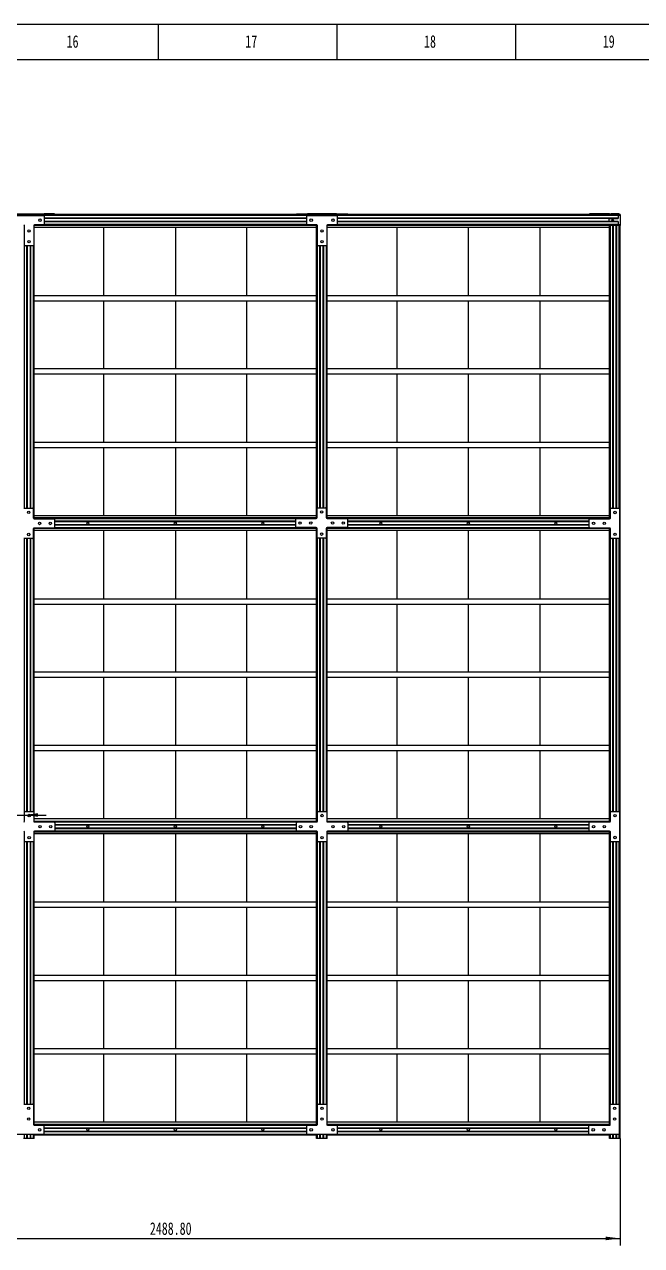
# Model space of a CAD drawing. Header units: millimetres. Extents: x 0 to 1189, y 0 to 841.
# Drawn here: x 764.6 to 937.3, y 499.4 to 841 of the extents above; entities that cross this region are included whole.
import ezdxf

# ---------------------------------------------------------------- set-up
doc = ezdxf.new("R2010")
doc.units = ezdxf.units.MM
doc.layers.add('10', color=7, linetype='Continuous')
doc.layers.add('5', color=7, linetype='Continuous')
doc.styles.add('SLDTEXTSTYLE5', font='TXT', dxfattribs={"width": 0.7})
doc.dimstyles.new('SLDDIMSTYLE1', dxfattribs={"dimtxt": 3.5, "dimasz": 4.08, "dimexe": 0, "dimexo": 0.0625, "dimgap": 0.875, "dimtad": 2, "dimlfac": 10, "dimrnd": 1e-09, "dimzin": 4, "dimdsep": 46, "dimtxsty": 'SLDTEXTSTYLE5', "dimsah": 1, "dimcen": 0.09, "dimadec": 0, "dimazin": 1, "dimtfac": 1, "dimtofl": 0, "dimtmove": 0, "dimatfit": 3, "dimfxl": 0, "dimfrac": 2, "dimtolj": 1, "dimtzin": 12, "dimarcsym": 0})
doc.dimstyles.new('SLDDIMSTYLE3', dxfattribs={"dimtxt": 3.5, "dimasz": 4.08, "dimexe": 0, "dimexo": 0.0625, "dimgap": 0.875, "dimtad": 2, "dimlfac": 10, "dimrnd": 1e-09, "dimzin": 12, "dimdsep": 46, "dimtxsty": 'SLDTEXTSTYLE5', "dimsah": 1, "dimcen": 0.09, "dimadec": 0, "dimazin": 3, "dimtfac": 1, "dimtmove": 0, "dimatfit": 0, "dimfxl": 0, "dimfrac": 2, "dimtolj": 1, "dimtzin": 12, "dimarcsym": 0})

# ---------------------------------------------------------------- blocks, each defined once
blk = doc.blocks.new('_D_16')
at = {"layer": '10'}
for p, q in [((682.42, 529.38), (682.42, 499.38)), ((931.3, 529.38), (931.3, 499.38)), ((682.42, 501.38), (931.3, 501.38))]:
    blk.add_line(p, q, dxfattribs=at)
for points in [[(682.42, 501.38), (686.5, 500.87), (686.5, 501.89)], [(931.3, 501.38), (927.22, 501.89), (927.22, 500.87)]]:
    blk.add_solid(points, dxfattribs=at)
at = {"layer": '10', "insert": (799.72, 505.89), "char_height": 3.5, "attachment_point": 1, "style": 'SLDTEXTSTYLE5'}
blk.add_mtext('2488.80', dxfattribs=at)
blk = doc.blocks.new('_D_24')
at = {"layer": '10'}
for p, q in [((749.38, 616.64), (749.38, 621.83)), ((749.38, 619.83), (743.03, 619.83)), ((749.38, 619.83), (764.38, 619.83)), ((764.38, 619.83), (770.73, 619.83))]:
    blk.add_line(p, q, dxfattribs=at)
for points in [[(749.38, 619.83), (745.3, 620.34), (745.3, 619.33)], [(764.38, 619.83), (768.46, 619.33), (768.46, 620.34)]]:
    blk.add_solid(points, dxfattribs=at)
at = {"layer": '10', "insert": (752.87, 624.35), "char_height": 3.5, "attachment_point": 1, "style": 'SLDTEXTSTYLE5'}
blk.add_mtext('150', dxfattribs=at)

msp = doc.modelspace()

# ---------------------------------------------------------------- linework, layer by layer
at = {"color": 7, "linetype": 'Continuous', "lineweight": 25}
for p, q in [((761.876, 788.0306), (769.976, 788.0306)), ((761.876, 787.7806), (769.976, 787.7806)), ((761.876, 787.5306), (769.976, 787.5306)), ((769.976, 787.7806), (769.976, 788.0306)), ((769.976, 788.0306), (770.176, 788.0306)), ((770.1492, 787.7806), (769.976, 787.7806)), ((843.6628, 787.7806), (770.1492, 787.7806)), ((770.176, 788.0306), (770.176, 787.7806)), ((772.936, 788.0306), (770.176, 788.0306)), ((770.176, 787.3306), (770.176, 785.1306)), ((843.636, 786.8006), (770.176, 786.8006)), ((843.636, 786.6906), (770.176, 786.6906)), ((843.636, 785.8706), (770.176, 785.8706)), ((843.636, 785.7606), (770.176, 785.7606)), ((772.936, 787.7806), (772.936, 788.0306)), ((772.936, 788.0306), (773.136, 788.0306)), ((773.136, 788.0306), (773.136, 787.7806)), ((840.696, 787.7806), (840.696, 788.0306)), ((840.696, 788.0306), (840.896, 788.0306)), ((840.896, 788.0306), (840.896, 787.7806)), ((840.896, 788.0306), (843.636, 788.0306)), ((843.636, 787.7806), (843.636, 788.0306)), ((843.636, 788.0306), (843.836, 788.0306)), ((843.636, 785.1306), (843.636, 787.3306)), ((843.836, 787.7806), (843.6628, 787.7806)), ((843.836, 788.0306), (843.836, 787.7806)), ((851.936, 788.0306), (843.836, 788.0306)), ((851.936, 787.7806), (843.836, 787.7806)), ((843.836, 787.5306), (851.936, 787.5306)), ((851.936, 787.7806), (851.936, 788.0306)), ((851.936, 788.0306), (852.136, 788.0306)), ((852.1092, 787.7806), (851.936, 787.7806)), ((930.716, 787.7806), (852.1092, 787.7806)), ((852.136, 788.0306), (852.136, 787.7806)), ((852.136, 788.0306), (854.896, 788.0306)), ((852.136, 787.3306), (852.136, 785.1306)), ((930.716, 786.8006), (852.136, 786.8006)), ((930.716, 786.6906), (852.136, 786.6906)), ((930.716, 785.8706), (852.136, 785.8706)), ((930.716, 785.7606), (852.136, 785.7606)), ((854.896, 787.7806), (854.896, 788.0306)), ((854.896, 788.0306), (855.096, 788.0306)), ((855.096, 788.0306), (855.096, 787.7806)), ((922.646, 787.7806), (922.646, 788.0306)), ((922.646, 788.0306), (922.846, 788.0306)), ((922.846, 788.0306), (922.846, 787.7806)), ((928.346, 788.0306), (922.846, 788.0306)), ((928.196, 786.6806), (928.196, 786.6906)), ((928.196, 785.8806), (928.196, 786.6806)), ((928.196, 786.6806), (930.716, 786.6806)), ((928.196, 785.8806), (930.716, 785.8806)), ((928.196, 785.8706), (928.196, 785.8806)), ((928.346, 787.7806), (928.346, 788.0306)), ((928.346, 788.0306), (928.546, 788.0306)), ((928.546, 787.7806), (928.546, 788.0306)), ((928.546, 788.0306), (928.746, 788.0306)), ((928.746, 788.0306), (928.746, 787.7806)), ((930.946, 788.0306), (928.746, 788.0306)), ((930.716, 787.7806), (931.296, 787.7806)), ((930.716, 787.5306), (930.716, 787.7806)), ((930.716, 787.5306), (930.716, 786.6806)), ((931.296, 787.5306), (930.716, 787.5306)), ((930.716, 787.5306), (930.716, 786.8206)), ((930.716, 785.8806), (930.716, 785.0306)), ((930.716, 785.7406), (930.716, 785.0306)), ((930.946, 787.7806), (930.946, 788.0306)), ((930.946, 788.0306), (931.146, 788.0306)), ((931.146, 788.0306), (931.146, 787.7806)), ((931.296, 787.7806), (931.296, 787.5306)), ((931.296, 787.5306), (931.296, 785.0306)), ((764.626, 779.2306), (764.626, 784.7306)), ((767.226, 784.7306), (767.226, 779.2306)), ((767.376, 784.7806), (767.2324, 784.7806)), ((767.376, 702.9606), (767.376, 784.7806)), ((846.336, 784.7806), (767.376, 784.7806)), ((846.336, 784.2006), (767.376, 784.2006)), ((769.976, 784.9306), (767.426, 784.9306)), ((786.856, 765.1606), (786.856, 784.2006)), ((806.856, 784.2006), (806.856, 765.1606)), ((826.856, 765.1606), (826.856, 784.2006)), ((846.386, 784.9306), (843.836, 784.9306)), ((846.336, 702.9606), (846.336, 784.7806)), ((846.5797, 784.7806), (846.336, 784.7806)), ((846.586, 779.2306), (846.586, 784.7306)), ((849.186, 784.7306), (849.186, 779.2306)), ((849.336, 784.7806), (849.1924, 784.7806)), ((849.336, 702.9606), (849.336, 784.7806)), ((928.296, 784.7806), (849.336, 784.7806)), ((928.296, 784.2006), (849.336, 784.2006)), ((851.936, 784.9306), (849.386, 784.9306)), ((868.816, 784.2006), (868.816, 765.1606)), ((888.816, 765.1606), (888.816, 784.2006)), ((908.816, 784.2006), (908.816, 765.1606)), ((928.296, 702.9606), (928.296, 784.7806)), ((928.546, 784.7806), (928.296, 784.7806)), ((929.256, 784.7806), (928.546, 784.7806)), ((929.276, 784.7806), (929.256, 784.7806)), ((929.276, 705.6606), (929.276, 784.7806)), ((929.296, 784.7806), (929.276, 784.7806)), ((929.366, 784.7806), (929.296, 784.7806)), ((929.386, 784.7806), (929.366, 784.7806)), ((929.386, 705.6606), (929.386, 784.7806)), ((930.206, 784.7806), (929.386, 784.7806)), ((930.206, 705.6606), (930.206, 784.7806)), ((930.226, 784.7806), (930.206, 784.7806)), ((930.296, 784.7806), (930.226, 784.7806)), ((930.316, 784.7806), (930.296, 784.7806)), ((930.316, 705.6606), (930.316, 784.7806)), ((930.336, 784.7806), (930.316, 784.7806)), ((931.046, 784.7806), (930.336, 784.7806)), ((930.716, 785.0306), (931.296, 785.0306)), ((930.716, 784.7806), (930.716, 785.0306)), ((931.296, 784.7806), (931.046, 784.7806)), ((931.296, 785.0306), (931.296, 784.7806)), ((931.296, 529.3806), (931.296, 784.7806)), ((767.026, 779.0306), (764.826, 779.0306)), ((765.356, 705.6506), (765.356, 779.0306)), ((765.466, 705.6506), (765.466, 779.0306)), ((766.286, 705.6506), (766.286, 779.0306)), ((766.396, 705.6506), (766.396, 779.0306)), ((848.986, 779.0306), (846.786, 779.0306)), ((847.316, 705.7706), (847.316, 779.0306)), ((847.426, 705.7706), (847.426, 779.0306)), ((848.246, 705.7706), (848.246, 779.0306)), ((848.356, 705.7706), (848.356, 779.0306)), ((767.376, 765.1606), (846.336, 765.1606)), ((767.376, 763.6606), (846.336, 763.6606)), ((786.856, 744.6206), (786.856, 763.6606)), ((806.856, 763.6606), (806.856, 744.6206)), ((826.856, 744.6206), (826.856, 763.6606)), ((849.336, 765.1606), (928.296, 765.1606)), ((849.336, 763.6606), (928.296, 763.6606)), ((868.816, 763.6606), (868.816, 744.6206)), ((888.816, 744.6206), (888.816, 763.6606)), ((908.816, 763.6606), (908.816, 744.6206)), ((846.336, 744.6206), (767.376, 744.6206)), ((846.336, 743.1206), (767.376, 743.1206)), ((786.856, 724.0806), (786.856, 743.1206)), ((806.856, 743.1206), (806.856, 724.0806)), ((826.856, 724.0806), (826.856, 743.1206)), ((928.296, 744.6206), (849.336, 744.6206)), ((928.296, 743.1206), (849.336, 743.1206)), ((868.816, 743.1206), (868.816, 724.0806)), ((888.816, 724.0806), (888.816, 743.1206)), ((908.816, 743.1206), (908.816, 724.0806)), ((846.336, 724.0806), (767.376, 724.0806)), ((846.336, 722.5806), (767.376, 722.5806)), ((786.856, 703.5406), (786.856, 722.5806)), ((806.856, 722.5806), (806.856, 703.5406)), ((826.856, 703.5406), (826.856, 722.5806)), ((928.296, 724.0806), (849.336, 724.0806)), ((928.296, 722.5806), (849.336, 722.5806)), ((868.816, 722.5806), (868.816, 703.5406)), ((888.816, 703.5406), (888.816, 722.5806)), ((908.816, 722.5806), (908.816, 703.5406)), ((764.716, 705.6506), (766.916, 705.6506)), ((767.116, 705.4506), (767.116, 702.9006)), ((846.476, 703.0206), (846.476, 705.5706)), ((846.676, 705.7706), (848.876, 705.7706)), ((849.076, 705.5706), (849.076, 703.0206)), ((928.546, 702.9106), (928.546, 705.4606)), ((928.746, 705.6606), (930.946, 705.6606)), ((931.146, 705.4606), (931.146, 697.3606)), ((767.316, 702.7006), (772.816, 702.7006)), ((846.336, 703.5406), (767.376, 703.5406)), ((846.336, 702.9606), (767.376, 702.9606)), ((767.376, 702.9606), (767.376, 702.7106)), ((767.376, 702.7106), (767.376, 702.7006)), ((773.016, 702.5006), (773.016, 700.3006)), ((840.576, 701.9806), (773.016, 701.9806)), ((840.576, 701.8706), (773.016, 701.8706)), ((840.576, 701.0506), (773.016, 701.0506)), ((840.576, 700.9406), (773.016, 700.9406)), ((840.576, 700.4206), (840.576, 702.6206)), ((840.776, 702.8206), (846.276, 702.8206)), ((846.336, 702.9606), (846.336, 702.8299)), ((849.276, 702.8206), (854.776, 702.8206)), ((928.296, 703.5406), (849.336, 703.5406)), ((928.296, 702.9606), (849.336, 702.9606)), ((849.336, 702.9606), (849.336, 702.8206)), ((854.976, 702.6206), (854.976, 700.4206)), ((922.646, 701.9806), (854.976, 701.9806)), ((922.646, 701.8706), (854.976, 701.8706)), ((922.646, 701.0506), (854.976, 701.0506)), ((922.646, 700.9406), (854.976, 700.9406)), ((922.646, 700.3106), (922.646, 702.5106)), ((922.846, 702.7106), (928.346, 702.7106)), ((928.296, 702.9606), (928.296, 702.7106)), ((766.916, 697.1506), (764.716, 697.1506)), ((765.356, 620.8306), (765.356, 697.1506)), ((765.466, 620.8306), (765.466, 697.1506)), ((766.286, 620.8306), (766.286, 697.1506)), ((766.396, 620.8306), (766.396, 697.1506)), ((767.116, 699.9006), (767.116, 697.3506)), ((772.816, 700.1006), (767.316, 700.1006)), ((767.376, 700.1006), (767.376, 699.9606)), ((767.376, 618.1406), (767.376, 699.9606)), ((846.336, 699.9606), (767.376, 699.9606)), ((846.336, 699.3806), (767.376, 699.3806)), ((786.856, 680.3406), (786.856, 699.3806)), ((806.856, 699.3806), (806.856, 680.3406)), ((826.856, 680.3406), (826.856, 699.3806)), ((846.276, 700.2206), (840.776, 700.2206)), ((846.336, 700.2114), (846.336, 700.2106)), ((846.336, 700.2106), (846.336, 699.9606)), ((846.336, 618.1406), (846.336, 699.9606)), ((846.476, 697.4706), (846.476, 700.0206)), ((848.876, 697.2706), (846.676, 697.2706)), ((847.316, 620.8306), (847.316, 697.2706)), ((847.426, 620.8306), (847.426, 697.2706)), ((848.246, 620.8306), (848.246, 697.2706)), ((848.356, 620.8306), (848.356, 697.2706)), ((849.076, 700.0206), (849.076, 697.4706)), ((854.776, 700.2206), (849.276, 700.2206)), ((849.336, 700.2206), (849.336, 700.2106)), ((849.336, 700.2106), (849.336, 699.9606)), ((849.336, 618.1406), (849.336, 699.9606)), ((928.296, 699.9606), (849.336, 699.9606)), ((928.296, 699.3806), (849.336, 699.3806)), ((868.816, 699.3806), (868.816, 680.3406)), ((888.816, 680.3406), (888.816, 699.3806)), ((908.816, 699.3806), (908.816, 680.3406)), ((928.346, 700.1106), (922.846, 700.1106)), ((928.296, 700.1106), (928.296, 699.9606)), ((928.296, 618.1406), (928.296, 699.9606)), ((928.546, 697.3606), (928.546, 699.9106)), ((930.946, 697.1606), (928.746, 697.1606)), ((929.276, 620.8406), (929.276, 697.1606)), ((929.386, 620.8406), (929.386, 697.1606)), ((930.206, 620.8406), (930.206, 697.1606)), ((930.316, 620.8406), (930.316, 697.1606)), ((767.376, 680.3406), (846.336, 680.3406)), ((849.336, 680.3406), (928.296, 680.3406)), ((767.376, 678.8406), (846.336, 678.8406)), ((786.856, 659.8006), (786.856, 678.8406)), ((806.856, 678.8406), (806.856, 659.8006)), ((826.856, 659.8006), (826.856, 678.8406)), ((849.336, 678.8406), (928.296, 678.8406)), ((868.816, 678.8406), (868.816, 659.8006)), ((888.816, 659.8006), (888.816, 678.8406)), ((908.816, 678.8406), (908.816, 659.8006)), ((846.336, 659.8006), (767.376, 659.8006)), ((928.296, 659.8006), (849.336, 659.8006)), ((846.336, 658.3006), (767.376, 658.3006)), ((786.856, 639.2606), (786.856, 658.3006)), ((806.856, 658.3006), (806.856, 639.2606)), ((826.856, 639.2606), (826.856, 658.3006)), ((928.296, 658.3006), (849.336, 658.3006)), ((868.816, 658.3006), (868.816, 639.2606)), ((888.816, 639.2606), (888.816, 658.3006)), ((908.816, 658.3006), (908.816, 639.2606)), ((846.336, 639.2606), (767.376, 639.2606)), ((928.296, 639.2606), (849.336, 639.2606)), ((846.336, 637.7606), (767.376, 637.7606)), ((786.856, 618.7206), (786.856, 637.7606)), ((806.856, 637.7606), (806.856, 618.7206)), ((826.856, 618.7206), (826.856, 637.7606)), ((928.296, 637.7606), (849.336, 637.7606)), ((868.816, 637.7606), (868.816, 618.7206)), ((888.816, 618.7206), (888.816, 637.7606)), ((908.816, 637.7606), (908.816, 618.7206)), ((764.636, 618.0806), (764.636, 620.6306)), ((764.836, 620.8306), (767.036, 620.8306)), ((767.236, 620.6306), (767.236, 618.0806)), ((846.336, 618.7206), (767.376, 618.7206)), ((846.596, 618.0806), (846.596, 620.6306)), ((846.796, 620.8306), (848.996, 620.8306)), ((849.196, 620.6306), (849.196, 618.0806)), ((928.296, 618.7206), (849.336, 618.7206)), ((928.546, 618.0906), (928.546, 620.6406)), ((928.746, 620.8406), (930.946, 620.8406)), ((931.146, 620.6406), (931.146, 612.5406)), ((764.636, 612.5306), (764.636, 615.0806)), ((767.236, 615.0806), (767.236, 612.5306)), ((767.376, 618.1406), (846.336, 618.1406)), ((767.376, 617.8906), (767.376, 618.1406)), ((767.376, 617.8906), (846.336, 617.8906)), ((767.376, 617.8899), (767.376, 617.8906)), ((767.376, 615.1406), (767.376, 615.2714)), ((767.376, 533.3206), (767.376, 615.1406)), ((767.376, 615.1406), (846.336, 615.1406)), ((767.436, 617.8806), (772.936, 617.8806)), ((772.936, 615.2806), (767.436, 615.2806)), ((773.136, 617.6806), (773.136, 615.4806)), ((773.136, 617.1606), (840.696, 617.1606)), ((773.136, 617.0506), (840.696, 617.0506)), ((773.136, 616.2306), (840.696, 616.2306)), ((773.136, 616.1206), (840.696, 616.1206)), ((840.696, 615.4806), (840.696, 617.6806)), ((840.896, 617.8806), (846.396, 617.8806)), ((846.396, 615.2806), (840.896, 615.2806)), ((846.336, 617.8906), (846.336, 618.1406)), ((846.336, 617.8806), (846.336, 617.8906)), ((846.336, 615.1406), (846.336, 615.2806)), ((846.336, 533.3206), (846.336, 615.1406)), ((846.596, 612.5306), (846.596, 615.0806)), ((849.196, 615.0806), (849.196, 612.5306)), ((849.336, 618.1406), (928.296, 618.1406)), ((849.336, 617.8906), (849.336, 618.1406)), ((849.336, 617.8899), (849.336, 617.8906)), ((849.336, 615.1406), (849.336, 615.2714)), ((849.336, 533.3206), (849.336, 615.1406)), ((849.336, 615.1406), (928.296, 615.1406)), ((849.396, 617.8806), (854.896, 617.8806)), ((854.896, 615.2806), (849.396, 615.2806)), ((855.096, 617.6806), (855.096, 615.4806)), ((855.096, 617.1606), (922.646, 617.1606)), ((855.096, 617.0506), (922.646, 617.0506)), ((855.096, 616.2306), (922.646, 616.2306)), ((855.096, 616.1206), (922.646, 616.1206)), ((922.646, 615.4906), (922.646, 617.6906)), ((922.846, 617.8906), (928.346, 617.8906)), ((928.346, 615.2906), (922.846, 615.2906)), ((928.296, 617.8906), (928.296, 618.1406)), ((928.296, 615.1406), (928.296, 615.2906)), ((928.296, 533.3206), (928.296, 615.1406)), ((928.546, 612.5406), (928.546, 615.0906)), ((767.036, 612.3306), (764.836, 612.3306)), ((765.356, 538.9706), (765.356, 612.3306)), ((765.466, 538.9706), (765.466, 612.3306)), ((766.286, 538.9706), (766.286, 612.3306)), ((766.396, 538.9706), (766.396, 612.3306)), ((846.336, 614.5606), (767.376, 614.5606)), ((786.856, 595.5206), (786.856, 614.5606)), ((806.856, 614.5606), (806.856, 595.5206)), ((826.856, 595.5206), (826.856, 614.5606)), ((848.996, 612.3306), (846.796, 612.3306)), ((847.316, 538.9706), (847.316, 612.3306)), ((847.426, 538.9706), (847.426, 612.3306)), ((848.246, 538.9706), (848.246, 612.3306)), ((848.356, 538.9706), (848.356, 612.3306)), ((928.296, 614.5606), (849.336, 614.5606)), ((868.816, 614.5606), (868.816, 595.5206)), ((888.816, 595.5206), (888.816, 614.5606)), ((908.816, 614.5606), (908.816, 595.5206)), ((930.946, 612.3406), (928.746, 612.3406)), ((929.276, 538.9706), (929.276, 612.3406)), ((929.386, 538.9706), (929.386, 612.3406)), ((930.206, 538.9706), (930.206, 612.3406)), ((930.316, 538.9706), (930.316, 612.3406)), ((767.376, 595.5206), (846.336, 595.5206)), ((849.336, 595.5206), (928.296, 595.5206)), ((767.376, 594.0206), (846.336, 594.0206)), ((786.856, 574.9806), (786.856, 594.0206)), ((806.856, 594.0206), (806.856, 574.9806)), ((826.856, 574.9806), (826.856, 594.0206)), ((849.336, 594.0206), (928.296, 594.0206)), ((868.816, 594.0206), (868.816, 574.9806)), ((888.816, 574.9806), (888.816, 594.0206)), ((908.816, 594.0206), (908.816, 574.9806)), ((846.336, 574.9806), (767.376, 574.9806)), ((928.296, 574.9806), (849.336, 574.9806)), ((846.336, 573.4806), (767.376, 573.4806)), ((786.856, 554.4406), (786.856, 573.4806)), ((806.856, 573.4806), (806.856, 554.4406)), ((826.856, 554.4406), (826.856, 573.4806)), ((928.296, 573.4806), (849.336, 573.4806)), ((868.816, 573.4806), (868.816, 554.4406)), ((888.816, 554.4406), (888.816, 573.4806)), ((908.816, 573.4806), (908.816, 554.4406)), ((846.336, 554.4406), (767.376, 554.4406)), ((928.296, 554.4406), (849.336, 554.4406)), ((846.336, 552.9406), (767.376, 552.9406)), ((786.856, 533.9006), (786.856, 552.9406)), ((806.856, 552.9406), (806.856, 533.9006)), ((826.856, 533.9006), (826.856, 552.9406)), ((928.296, 552.9406), (849.336, 552.9406)), ((868.816, 552.9406), (868.816, 533.9006)), ((888.816, 533.9006), (888.816, 552.9406)), ((908.816, 552.9406), (908.816, 533.9006)), ((764.726, 538.9706), (766.926, 538.9706)), ((767.126, 538.7706), (767.126, 533.2706)), ((846.586, 533.2706), (846.586, 538.7706)), ((846.786, 538.9706), (848.986, 538.9706)), ((849.186, 538.7706), (849.186, 533.2706)), ((928.446, 533.0706), (928.446, 538.9706)), ((928.446, 538.9706), (931.046, 538.9706)), ((931.046, 538.9706), (931.046, 530.4706)), ((767.326, 533.0706), (769.876, 533.0706)), ((846.336, 533.9006), (767.376, 533.9006)), ((767.376, 533.3206), (846.336, 533.3206)), ((767.376, 533.0706), (767.376, 533.3206)), ((843.836, 533.0706), (846.386, 533.0706)), ((846.336, 533.0706), (846.336, 533.3206)), ((928.296, 533.9006), (849.336, 533.9006)), ((849.336, 533.3206), (928.296, 533.3206)), ((849.336, 533.077), (849.336, 533.3206)), ((849.386, 533.0706), (851.936, 533.0706)), ((922.546, 530.4706), (922.546, 533.0706)), ((922.546, 533.0706), (928.446, 533.0706)), ((928.296, 533.0706), (928.296, 533.3206)), ((769.876, 530.4706), (761.776, 530.4706)), ((765.356, 529.3806), (765.356, 530.4706)), ((765.466, 529.3806), (765.466, 530.4706)), ((766.286, 529.3806), (766.286, 530.4706)), ((766.396, 529.3806), (766.396, 530.4706)), ((767.376, 530.3206), (767.376, 530.4706)), ((767.376, 529.3806), (767.376, 530.3206)), ((767.376, 530.3206), (846.336, 530.3206)), ((770.076, 532.8706), (770.076, 530.6706)), ((770.076, 532.3406), (843.636, 532.3406)), ((770.076, 532.2306), (843.636, 532.2306)), ((770.076, 531.4106), (843.636, 531.4106)), ((770.076, 531.3006), (843.636, 531.3006)), ((843.636, 530.6706), (843.636, 532.8706)), ((851.936, 530.4706), (843.836, 530.4706)), ((846.336, 530.3206), (846.336, 530.4706)), ((846.336, 529.3806), (846.336, 530.3206)), ((847.316, 529.3806), (847.316, 530.4706)), ((847.426, 529.3806), (847.426, 530.4706)), ((848.246, 529.3806), (848.246, 530.4706)), ((848.356, 529.3806), (848.356, 530.4706)), ((849.336, 530.3206), (849.336, 530.4706)), ((849.336, 529.3806), (849.336, 530.3206)), ((849.336, 530.3206), (928.296, 530.3206)), ((852.136, 532.8706), (852.136, 530.6706)), ((852.136, 532.3406), (922.546, 532.3406)), ((852.136, 532.2306), (922.546, 532.2306)), ((852.136, 531.4106), (922.546, 531.4106)), ((852.136, 531.3006), (922.546, 531.3006)), ((931.046, 530.4706), (922.546, 530.4706)), ((928.296, 530.3206), (928.296, 530.4706)), ((928.296, 529.3806), (928.296, 530.3206)), ((929.276, 529.3806), (929.276, 530.4706)), ((929.386, 529.3806), (929.386, 530.4706)), ((930.206, 529.3806), (930.206, 530.4706)), ((930.316, 529.3806), (930.316, 530.4706)), ((764.626, 529.3806), (764.376, 529.3806)), ((765.336, 529.3806), (764.626, 529.3806)), ((765.356, 529.3806), (765.336, 529.3806)), ((765.376, 529.3806), (765.356, 529.3806)), ((765.446, 529.3806), (765.376, 529.3806)), ((765.466, 529.3806), (765.446, 529.3806)), ((766.286, 529.3806), (765.466, 529.3806)), ((766.306, 529.3806), (766.286, 529.3806)), ((766.376, 529.3806), (766.306, 529.3806)), ((766.396, 529.3806), (766.376, 529.3806)), ((766.416, 529.3806), (766.396, 529.3806)), ((767.126, 529.3806), (766.416, 529.3806)), ((767.376, 529.3806), (767.126, 529.3806)), ((846.586, 529.3806), (846.336, 529.3806)), ((847.296, 529.3806), (846.586, 529.3806)), ((847.316, 529.3806), (847.296, 529.3806)), ((847.336, 529.3806), (847.316, 529.3806)), ((847.406, 529.3806), (847.336, 529.3806)), ((847.426, 529.3806), (847.406, 529.3806)), ((848.246, 529.3806), (847.426, 529.3806)), ((848.266, 529.3806), (848.246, 529.3806)), ((848.336, 529.3806), (848.266, 529.3806)), ((848.356, 529.3806), (848.336, 529.3806)), ((848.376, 529.3806), (848.356, 529.3806)), ((849.086, 529.3806), (848.376, 529.3806)), ((849.336, 529.3806), (849.086, 529.3806)), ((928.546, 529.3806), (928.296, 529.3806)), ((929.256, 529.3806), (928.546, 529.3806)), ((929.276, 529.3806), (929.256, 529.3806)), ((929.296, 529.3806), (929.276, 529.3806)), ((929.366, 529.3806), (929.296, 529.3806)), ((929.386, 529.3806), (929.366, 529.3806)), ((930.206, 529.3806), (929.386, 529.3806)), ((930.226, 529.3806), (930.206, 529.3806)), ((930.296, 529.3806), (930.226, 529.3806)), ((930.316, 529.3806), (930.296, 529.3806)), ((930.336, 529.3806), (930.316, 529.3806)), ((931.046, 529.3806), (930.336, 529.3806)), ((931.296, 529.3806), (931.046, 529.3806))]:
    msp.add_line(p, q, dxfattribs=at)
at = {"color": 8, "linetype": 'Continuous', "lineweight": 25}
for p, q in [((843.836, 787.5306), (769.976, 787.5306)), ((843.636, 786.8206), (770.176, 786.8206)), ((843.636, 786.7806), (770.176, 786.7806)), ((843.636, 786.7106), (770.176, 786.7106)), ((843.636, 785.8506), (770.176, 785.8506)), ((843.636, 785.7806), (770.176, 785.7806)), ((843.636, 785.7406), (770.176, 785.7406)), ((930.716, 787.5306), (851.936, 787.5306)), ((930.716, 786.8206), (852.136, 786.8206)), ((930.716, 786.7806), (852.136, 786.7806)), ((930.716, 786.7106), (852.136, 786.7106)), ((930.716, 785.8506), (852.136, 785.8506)), ((930.716, 785.7806), (852.136, 785.7806)), ((930.716, 785.7406), (852.136, 785.7406)), ((843.6628, 785.0306), (770.1492, 785.0306)), ((930.716, 785.0306), (852.1092, 785.0306)), ((928.546, 705.4606), (928.546, 784.7806)), ((929.256, 705.6606), (929.256, 784.7806)), ((929.296, 705.6606), (929.296, 784.7806)), ((929.366, 705.6606), (929.366, 784.7806)), ((930.226, 705.6606), (930.226, 784.7806)), ((930.296, 705.6606), (930.296, 784.7806)), ((930.336, 705.6606), (930.336, 784.7806)), ((931.046, 705.6339), (931.046, 784.7806)), ((764.626, 705.6293), (764.626, 779.2306)), ((765.336, 705.6506), (765.336, 779.0306)), ((765.376, 705.6506), (765.376, 779.0306)), ((765.446, 705.6506), (765.446, 779.0306)), ((766.306, 705.6506), (766.306, 779.0306)), ((766.376, 705.6506), (766.376, 779.0306)), ((766.416, 705.6506), (766.416, 779.0306)), ((767.126, 702.8382), (767.126, 779.0574)), ((846.586, 705.7493), (846.586, 779.2306)), ((847.296, 705.7706), (847.296, 779.0306)), ((847.336, 705.7706), (847.336, 779.0306)), ((847.406, 705.7706), (847.406, 779.0306)), ((848.266, 705.7706), (848.266, 779.0306)), ((848.336, 705.7706), (848.336, 779.0306)), ((848.376, 705.7706), (848.376, 779.0306)), ((849.086, 702.9582), (849.086, 779.0574)), ((840.5974, 702.7106), (767.376, 702.7106)), ((840.576, 702.0006), (773.016, 702.0006)), ((840.576, 701.9606), (773.016, 701.9606)), ((840.576, 701.8906), (773.016, 701.8906)), ((840.576, 701.0306), (773.016, 701.0306)), ((840.576, 700.9606), (773.016, 700.9606)), ((840.576, 700.9206), (773.016, 700.9206)), ((922.846, 702.7106), (854.9546, 702.7106)), ((922.646, 702.0006), (854.976, 702.0006)), ((922.646, 701.9606), (854.976, 701.9606)), ((922.646, 701.8906), (854.976, 701.8906)), ((922.646, 701.0306), (854.976, 701.0306)), ((922.646, 700.9606), (854.976, 700.9606)), ((922.646, 700.9206), (854.976, 700.9206)), ((764.626, 618.0182), (764.626, 697.172)), ((765.336, 620.8306), (765.336, 697.1506)), ((765.376, 620.8306), (765.376, 697.1506)), ((765.446, 620.8306), (765.446, 697.1506)), ((766.306, 620.8306), (766.306, 697.1506)), ((766.376, 620.8306), (766.376, 697.1506)), ((766.416, 620.8306), (766.416, 697.1506)), ((767.126, 620.8093), (767.126, 699.9631)), ((846.336, 700.2106), (772.9946, 700.2106)), ((846.586, 618.0182), (846.586, 697.292)), ((847.296, 620.8306), (847.296, 697.2706)), ((847.336, 620.8306), (847.336, 697.2706)), ((847.406, 620.8306), (847.406, 697.2706)), ((848.266, 620.8306), (848.266, 697.2706)), ((848.336, 620.8306), (848.336, 697.2706)), ((848.376, 620.8306), (848.376, 697.2706)), ((849.086, 620.8093), (849.086, 700.0831)), ((922.6728, 700.2106), (849.336, 700.2106)), ((928.546, 620.6406), (928.546, 697.3606)), ((929.256, 620.8406), (929.256, 697.1606)), ((929.296, 620.8406), (929.296, 697.1606)), ((929.366, 620.8406), (929.366, 697.1606)), ((930.226, 620.8406), (930.226, 697.1606)), ((930.296, 620.8406), (930.296, 697.1606)), ((930.336, 620.8406), (930.336, 697.1606)), ((931.046, 620.8139), (931.046, 697.1874)), ((764.626, 538.9439), (764.626, 615.1431)), ((773.1146, 615.3906), (840.7174, 615.3906)), ((773.136, 617.1806), (840.696, 617.1806)), ((773.136, 617.1406), (840.696, 617.1406)), ((773.136, 617.0706), (840.696, 617.0706)), ((773.136, 616.2106), (840.696, 616.2106)), ((773.136, 616.1406), (840.696, 616.1406)), ((773.136, 616.1006), (840.696, 616.1006)), ((846.586, 538.7706), (846.586, 615.1431)), ((849.336, 617.8906), (922.846, 617.8906)), ((855.0746, 615.3906), (922.6728, 615.3906)), ((855.096, 617.1806), (922.646, 617.1806)), ((855.096, 617.1406), (922.646, 617.1406)), ((855.096, 617.0706), (922.646, 617.0706)), ((855.096, 616.2106), (922.646, 616.2106)), ((855.096, 616.1406), (922.646, 616.1406)), ((855.096, 616.1006), (922.646, 616.1006)), ((765.336, 538.9706), (765.336, 612.3306)), ((765.376, 538.9706), (765.376, 612.3306)), ((765.446, 538.9706), (765.446, 612.3306)), ((766.306, 538.9706), (766.306, 612.3306)), ((766.376, 538.9706), (766.376, 612.3306)), ((766.416, 538.9706), (766.416, 612.3306)), ((767.126, 538.7706), (767.126, 612.352)), ((847.296, 538.9706), (847.296, 612.3306)), ((847.336, 538.9706), (847.336, 612.3306)), ((847.406, 538.9706), (847.406, 612.3306)), ((848.266, 538.9706), (848.266, 612.3306)), ((848.336, 538.9706), (848.336, 612.3306)), ((848.376, 538.9706), (848.376, 612.3306)), ((849.086, 538.9439), (849.086, 612.352)), ((928.546, 538.9706), (928.546, 612.5406)), ((929.256, 538.9706), (929.256, 612.3406)), ((929.296, 538.9706), (929.296, 612.3406)), ((929.366, 538.9706), (929.366, 612.3406)), ((930.226, 538.9706), (930.226, 612.3406)), ((930.296, 538.9706), (930.296, 612.3406)), ((930.336, 538.9706), (930.336, 612.3406)), ((931.046, 538.9706), (931.046, 612.3674)), ((769.876, 533.0706), (843.836, 533.0706)), ((851.936, 533.0706), (922.546, 533.0706)), ((764.626, 529.3806), (764.626, 530.4706)), ((765.336, 529.3806), (765.336, 530.4706)), ((765.376, 529.3806), (765.376, 530.4706)), ((765.446, 529.3806), (765.446, 530.4706)), ((766.306, 529.3806), (766.306, 530.4706)), ((766.376, 529.3806), (766.376, 530.4706)), ((766.416, 529.3806), (766.416, 530.4706)), ((767.126, 529.3806), (767.126, 530.4706)), ((770.0492, 530.5706), (843.6628, 530.5706)), ((770.076, 532.3606), (843.636, 532.3606)), ((770.076, 532.3206), (843.636, 532.3206)), ((770.076, 532.2506), (843.636, 532.2506)), ((770.076, 531.3906), (843.636, 531.3906)), ((770.076, 531.3206), (843.636, 531.3206)), ((770.076, 531.2806), (843.636, 531.2806)), ((846.586, 529.3806), (846.586, 530.4706)), ((847.296, 529.3806), (847.296, 530.4706)), ((847.336, 529.3806), (847.336, 530.4706)), ((847.406, 529.3806), (847.406, 530.4706)), ((848.266, 529.3806), (848.266, 530.4706)), ((848.336, 529.3806), (848.336, 530.4706)), ((848.376, 529.3806), (848.376, 530.4706)), ((849.086, 529.3806), (849.086, 530.4706)), ((852.1092, 530.5706), (922.546, 530.5706)), ((852.136, 532.3606), (922.546, 532.3606)), ((852.136, 532.3206), (922.546, 532.3206)), ((852.136, 532.2506), (922.546, 532.2506)), ((852.136, 531.3906), (922.546, 531.3906)), ((852.136, 531.3206), (922.546, 531.3206)), ((852.136, 531.2806), (922.546, 531.2806)), ((928.546, 529.3806), (928.546, 530.4706)), ((929.256, 529.3806), (929.256, 530.4706)), ((929.296, 529.3806), (929.296, 530.4706)), ((929.366, 529.3806), (929.366, 530.4706)), ((930.226, 529.3806), (930.226, 530.4706)), ((930.296, 529.3806), (930.296, 530.4706)), ((930.336, 529.3806), (930.336, 530.4706)), ((931.046, 529.3806), (931.046, 530.4706))]:
    msp.add_line(p, q, dxfattribs=at)
at = {"color": 7, "linetype": 'Continuous', "lineweight": 25}
for centre, radius in [((768.976, 786.2306), 0.345), ((844.836, 786.2306), 0.345), ((850.936, 786.2306), 0.345), ((929.196, 786.2806), 0.25), ((765.926, 783.2306), 0.345), ((847.886, 783.2306), 0.345), ((765.926, 780.2306), 0.345), ((847.886, 780.2306), 0.345), ((765.816, 704.5006), 0.35), ((847.776, 704.6206), 0.35), ((929.846, 704.4606), 0.345), ((768.866, 701.4006), 0.35), ((771.866, 701.4006), 0.35), ((782.376, 701.4606), 0.3), ((806.856, 701.4606), 0.3), ((831.336, 701.4606), 0.3), ((841.726, 701.5206), 0.35), ((844.726, 701.5206), 0.35), ((850.826, 701.5206), 0.35), ((853.826, 701.5206), 0.35), ((864.336, 701.4606), 0.3), ((888.816, 701.4606), 0.3), ((913.296, 701.4606), 0.3), ((923.846, 701.4106), 0.345), ((926.846, 701.4106), 0.345), ((765.816, 698.3006), 0.35), ((847.776, 698.4206), 0.35), ((929.846, 698.3606), 0.345), ((765.936, 619.6806), 0.35), ((847.896, 619.6806), 0.35), ((929.846, 619.6406), 0.345), ((768.986, 616.5806), 0.35), ((771.986, 616.5806), 0.35), ((782.376, 616.6406), 0.3), ((806.856, 616.6406), 0.3), ((831.336, 616.6406), 0.3), ((841.846, 616.5806), 0.35), ((844.846, 616.5806), 0.35), ((850.946, 616.5806), 0.35), ((853.946, 616.5806), 0.35), ((864.336, 616.6406), 0.3), ((888.816, 616.6406), 0.3), ((913.296, 616.6406), 0.3), ((923.846, 616.5906), 0.345), ((926.846, 616.5906), 0.345), ((765.936, 613.4806), 0.35), ((847.896, 613.4806), 0.35), ((929.846, 613.5406), 0.345), ((765.826, 537.7706), 0.345), ((847.886, 537.7706), 0.345), ((929.746, 537.7706), 0.345), ((765.826, 534.7706), 0.345), ((847.886, 534.7706), 0.345), ((929.746, 534.7706), 0.345), ((768.876, 531.7706), 0.345), ((782.376, 531.8206), 0.3), ((806.856, 531.8206), 0.3), ((831.336, 531.8206), 0.3), ((844.836, 531.7706), 0.345), ((850.936, 531.7706), 0.345), ((864.336, 531.8206), 0.3), ((888.816, 531.8206), 0.3), ((913.296, 531.8206), 0.3), ((923.746, 531.7706), 0.345), ((926.746, 531.7706), 0.345)]:
    msp.add_circle(centre, radius, dxfattribs=at)
for centre, start, end in [((769.976, 787.3306), 0, 90), ((843.836, 787.3306), 90, 180), ((851.936, 787.3306), 0, 90), ((764.426, 784.7306), 0, 90), ((767.426, 784.7306), 90, 180), ((769.976, 785.1306), 270, 0), ((843.836, 785.1306), 180, 270), ((846.386, 784.7306), 0, 90), ((849.386, 784.7306), 90, 180), ((851.936, 785.1306), 270, 0), ((764.826, 779.2306), 180, 270), ((767.026, 779.2306), 270, 0), ((846.786, 779.2306), 180, 270), ((848.986, 779.2306), 270, 0), ((764.716, 705.4506), 90, 180), ((766.916, 705.4506), 360, 90), ((846.676, 705.5706), 90, 180), ((848.876, 705.5706), 0, 90), ((928.746, 705.4606), 90, 180), ((930.946, 705.4606), 0, 90), ((767.316, 702.9006), 180, 270), ((772.816, 702.5006), 360, 90), ((840.776, 702.6206), 90, 180), ((840.776, 700.4206), 180, 270), ((846.276, 703.0206), 270, 0), ((849.276, 703.0206), 180, 270), ((854.776, 702.6206), 0, 90), ((854.776, 700.4206), 270, 0), ((922.846, 702.5106), 90, 180), ((928.346, 702.9106), 270, 0), ((764.716, 697.3506), 180, 270), ((766.916, 697.3506), 270, 360), ((767.316, 699.9006), 90, 180), ((772.816, 700.3006), 270, 360), ((846.276, 700.0206), 0, 90), ((846.676, 697.4706), 180, 270), ((848.876, 697.4706), 270, 0), ((849.276, 700.0206), 90, 180), ((922.846, 700.3106), 180, 270), ((928.346, 699.9106), 0, 90), ((928.746, 697.3606), 180, 270), ((930.946, 697.3606), 270, 0), ((764.836, 620.6306), 90, 180), ((767.036, 620.6306), 0, 90), ((846.796, 620.6306), 90, 180), ((848.996, 620.6306), 0, 90), ((928.746, 620.6406), 90, 180), ((930.946, 620.6406), 0, 90), ((764.436, 618.0806), 270, 0), ((764.436, 615.0806), 0, 90), ((767.436, 618.0806), 180, 270), ((767.436, 615.0806), 90, 180), ((772.936, 617.6806), 0, 90), ((772.936, 615.4806), 270, 0), ((840.896, 617.6806), 90, 180), ((840.896, 615.4806), 180, 270), ((846.396, 618.0806), 270, 0), ((846.396, 615.0806), 0, 90), ((849.396, 618.0806), 180, 270), ((849.396, 615.0806), 90, 180), ((854.896, 617.6806), 0, 90), ((854.896, 615.4806), 270, 0), ((922.846, 617.6906), 90, 180), ((922.846, 615.4906), 180, 270), ((928.346, 618.0906), 270, 0), ((928.346, 615.0906), 0, 90), ((764.836, 612.5306), 180, 270), ((767.036, 612.5306), 270, 0), ((846.796, 612.5306), 180, 270), ((848.996, 612.5306), 270, 0), ((928.746, 612.5406), 180, 270), ((930.946, 612.5406), 270, 0), ((764.726, 538.7706), 90, 180), ((766.926, 538.7706), 0, 90), ((846.786, 538.7706), 90, 180), ((848.986, 538.7706), 0, 90), ((767.326, 533.2706), 180, 270), ((769.876, 532.8706), 0, 90), ((843.836, 532.8706), 90, 180), ((846.386, 533.2706), 270, 0), ((849.386, 533.2706), 180, 270), ((851.936, 532.8706), 0, 90), ((769.876, 530.6706), 270, 0), ((843.836, 530.6706), 180, 270), ((851.936, 530.6706), 270, 0)]:
    msp.add_arc(centre, 0.2, start, end, dxfattribs=at)
at = {"layer": '5', "color": 7}
msp.add_line((1189, 841), (0, 841), dxfattribs=at)
at = {"layer": '5'}
for p, q in [((802, 841), (802, 831.0501)), ((852, 841), (852, 831.0501)), ((902, 841), (902, 831.0501))]:
    msp.add_line(p, q, dxfattribs=at)
at = {"layer": '5', "color": 7, "lineweight": 25}
msp.add_line((1179, 831.0501), (25, 831.0501), dxfattribs=at)

# ---------------------------------------------------------------- texts
at = {"layer": '10', "char_height": 3.5, "attachment_point": 2, "style": 'SLDTEXTSTYLE5'}
for s, insert in [('16', (778.0913, 837.9836)), ('17', (828.0913, 837.9836)), ('18', (878.0913, 837.9836)), ('19', (928.0913, 837.9836))]:
    msp.add_mtext(s, dxfattribs=dict(at, insert=insert))

# ---------------------------------------------------------------- dimensions: what is measured, and where the dimension line sits
at = {"layer": '10'}
for base, p1, p2, dimstyle, picture, middle in [((764.376, 619.835), (749.376, 616.6406), (764.376, 529.3806), 'SLDDIMSTYLE3', '_D_24', (755.1719, 619.835)), ((931.296, 501.3806), (682.416, 529.3806), (931.296, 529.3806), 'SLDDIMSTYLE1', '_D_16', (805.0849, 501.3806))]:
    dim = msp.add_linear_dim(base=base, p1=p1, p2=p2, dimstyle=dimstyle, dxfattribs=at)
    dim.commit()
    dim.dimension.update_dxf_attribs({"geometry": picture, "text_midpoint": middle, "dimtype": 160})

doc.saveas('drawing.dxf')
